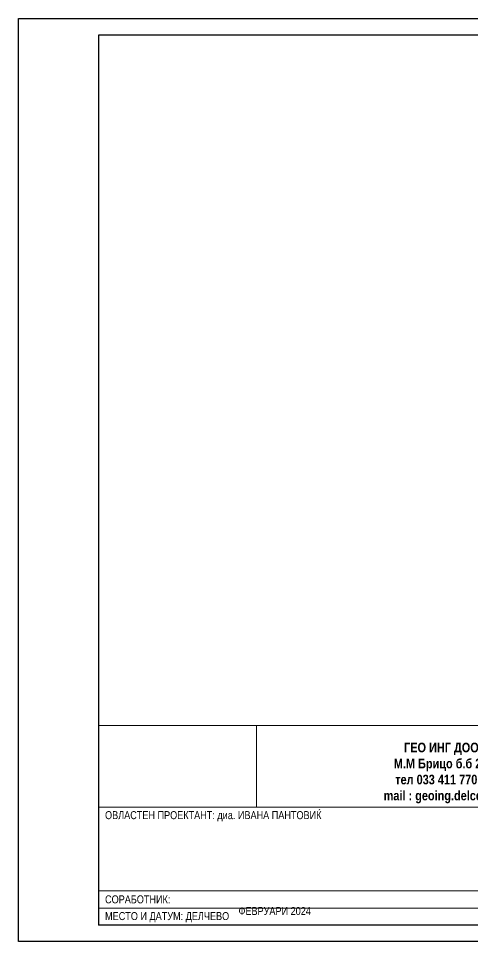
# Model space of a CAD drawing. Extents: x -1929 to 256751, y -18317 to 36108.
# Drawn here: x 11656 to 12365, y 29 to 1470 of the extents above; entities that cross this region are included whole.
import ezdxf

# ---------------------------------------------------------------- set-up
doc = ezdxf.new("R2010")
doc.units = 0
doc.header["$LTSCALE"] = 5
doc.header["$MEASUREMENT"] = 0
doc.layers.add('4 _ - Фрагмент - Разрез.2D Elements', color=7, linetype='Continuous')
doc.layers.add('7 _ - Основни елементи.2D Elements', color=7, linetype='Continuous')
doc.styles.add('GENERATED_STYLE_1', font='GOTHIC.TTF')
doc.styles.add('GENERATED_STYLE_2', font='GOTHICB.TTF')

msp = doc.modelspace()

# ---------------------------------------------------------------- linework, layer by layer
at = {"layer": '7 _ - Основни елементи.2D Elements', "linetype": 'Continuous', "lineweight": 13, "ltscale": 0.01}
for p, q in [((11781.9, 365.9), (13682.4, 365.9)), ((11781.9, 365.9), (11781.9, 53.7)), ((12028.1, 365.9), (12028.1, 238.5)), ((11781.9, 238.5), (13680.9, 238.5)), ((11781.9, 107.8), (13680.9, 107.8)), ((11781.9, 80.7), (13579, 80.7))]:
    msp.add_line(p, q, dxfattribs=at)
at = {"layer": '7 _ - Основни елементи.2D Elements', "linetype": 'Continuous', "lineweight": 25, "ltscale": 0.2, "flags": 128}
for points in [[(11656.2, 1470.1), (13705.1, 1470.1), (13705.1, 28.6), (11656.2, 28.6)], [(11781.9, 1444.3), (13679.3, 1444.3), (13679.3, 54.4), (11781.9, 54.4)]]:
    msp.add_lwpolyline(points, close=True, dxfattribs=at)

# ---------------------------------------------------------------- texts
at = {"layer": '4 _ - Фрагмент - Разрез.2D Elements', "linetype": 'Continuous', "lineweight": 35}
for s, insert, char_height, attachment_point, style in [('\\A1;{\\W0.850000x;\\pqc;\\fCentury Gothic|b1|i0|c204|p34;ГЕО ИНГ ДОО. ДЕЛЧЕВО\\P\\pqc;\\fCentury Gothic|b1|i0|c204|p34;М.М Брицо б.б 2320 Делчево \\P\\pqc;\\fCentury Gothic|b1|i0|c204|p34;тел 033 411 770 ; 075 354 409 \\P\\pqc;\\fCentury Gothic|b1|i0|c204|p34;mail : geoing.delcevo@gmail.com\\P\\pqc;\\fCentury Gothic|b0|i0|c204|p34;\\H0.833333x;}', (12363.6, 291.8), 15, 5, 'GENERATED_STYLE_2'), ('\\A1;{\\W0.850000x;\\pql;\\fCentury Gothic|b0|i0|c204|p34;ОВЛАСТЕН ПРОЕКТАНТ: д\\fCentury Gothic|b0|i0|c204|p34;иа\\fCentury Gothic|b0|i0|c204|p34;. ИВАНА ПАНТОВИЌ}', (11791.4, 224.2), 12.5, 4, 'GENERATED_STYLE_1'), ('\\A1;{\\W0.850000x;\\pql;\\fCentury Gothic|b0|i0|c204|p34;СОРАБОТНИК:}', (11791.4, 94.4), 12.5, 4, 'GENERATED_STYLE_1'), ('\\A1;{\\W0.850000x;\\pql;\\fCentury Gothic|b0|i0|c204|p34;МЕСТО И ДАТУМ: ДЕЛЧЕВО}', (11791.4, 66.6), 12.5, 4, 'GENERATED_STYLE_1'), ('\\A1;{\\W0.850000x;\\pql;\\fCentury Gothic|b0|i0|c204|p34;ФЕВРУАРИ 2024\\P\\pql;\\fCentury Gothic|b0|i0|c204|p34;}', (11999.8, 76.2), 12.5, 4, 'GENERATED_STYLE_1')]:
    msp.add_mtext(s, dxfattribs=dict(at, insert=insert, char_height=char_height, attachment_point=attachment_point, style=style))

doc.saveas('drawing.dxf')
